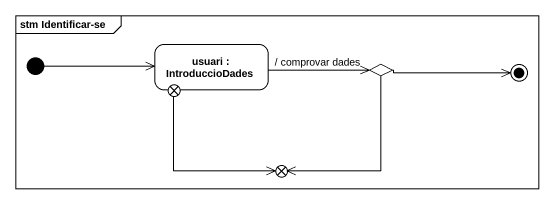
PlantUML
@startuml
mainframe stm Identificar-se
hide empty description
state "usuari : IntroduccioDades" as usuari
state choice1 <<choice>>
state exit1 <<choice>>
state exit2 <<choice>>
[*] -right-> usuari
usuari -right-> choice1 : / comprovar dades
choice1 --> exit2
exit1 --> exit2
choice1 -right-> [*]
@enduml
